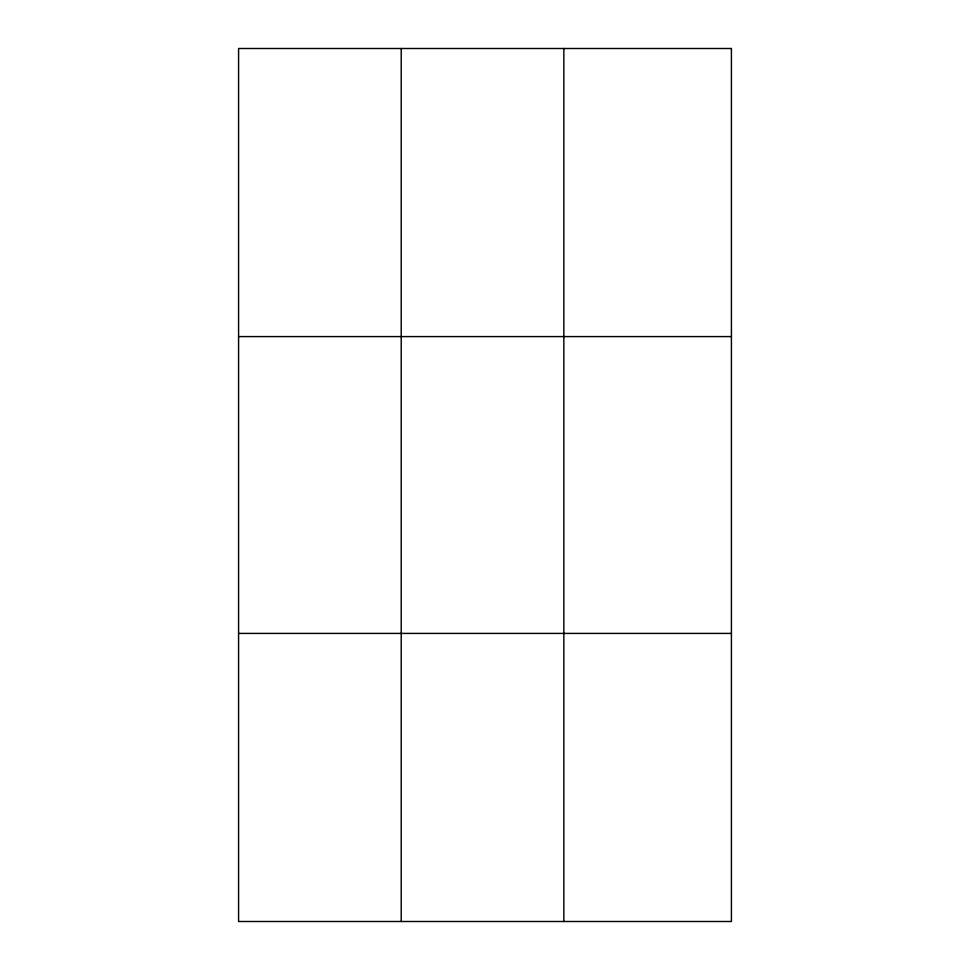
<?xml version="1.0" encoding="UTF-8"?>
<svg xmlns="http://www.w3.org/2000/svg" width="970" height="970" viewBox="0 0 970 970"><rect width="100%" height="100%" fill="white"/><g stroke="black" fill="none" stroke-linecap="round" stroke-linejoin="round"><path stroke-width="1.45" d="M401.216 921.5L401.216 48.5M563.849 921.5L563.849 48.5M238.584 336.59L731.416 336.59M238.584 633.41L731.416 633.41M731.416 48.5L731.416 921.5L238.584 921.5L238.584 48.5L731.416 48.5"/></g></svg>
